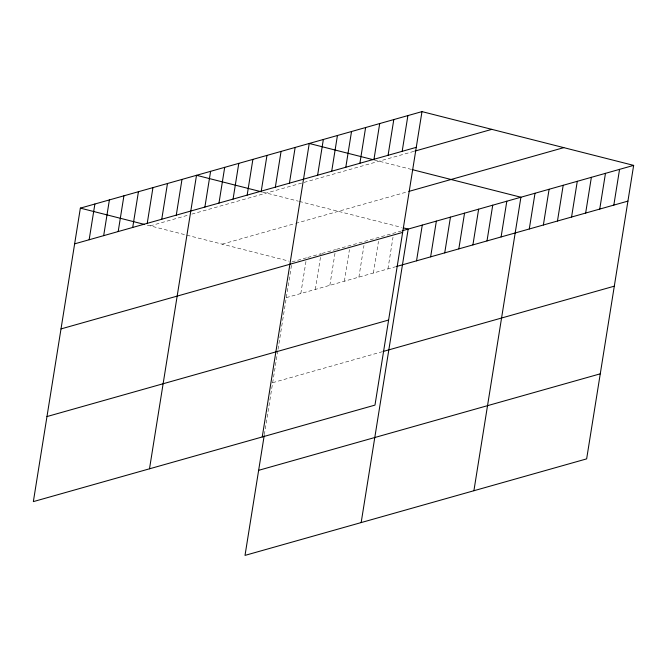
<?xml version="1.0" encoding="UTF-8"?>
<svg xmlns="http://www.w3.org/2000/svg" width="667" height="667" viewBox="0 0 667 667"><rect width="100%" height="100%" fill="white"/><g stroke="black" fill="none" stroke-linecap="round" stroke-linejoin="round"><path stroke-width="0.5" stroke-dasharray="3.33 2.5" d="M264.349 434.659L277.864 350.283M278.031 349.266L291.863 262.915M300.817 293.522L306.22 259.83M315.341 289.42L321.06 253.685L307.512 257.52M329.857 285.318L335.251 251.626M344.38 281.216L349.45 249.566M358.896 277.113L363.965 245.464M373.412 273.011L378.481 241.362M387.936 268.909L393.005 237.26M150.208 225.863L187.961 215.199M191.829 214.107L414.799 151.117M222.178 244.147L294.772 223.637M295.739 223.362L407.845 191.696M292.021 261.889L306.545 257.787M322.028 253.418L335.584 249.583M336.552 249.316L401.401 230.99M286.301 297.624L395.681 266.725M272.678 382.683L382.049 351.784M374.245 159.972L411.08 169.326M262.481 192.063L298.349 201.176M299.35 201.434L401.384 227.355M147.299 225.129L289.111 261.156"/><path stroke-width="1" d="M421.986 111.614L80.357 208.121L33.35 501.617L374.979 405.111L421.986 111.614L633.65 165.383L586.643 458.879L245.014 555.386L264.19 435.676M89.153 239.753L94.881 204.019M103.677 235.651L109.396 199.917M118.192 231.549L123.92 195.815M132.716 227.447L138.436 191.712M147.232 223.345L152.96 187.61M161.756 219.243L167.475 183.508M176.271 215.141L181.991 179.406M149.5 468.801L196.515 175.304L261.514 191.821M204.886 207.062L210.605 171.327M218.976 203.076L224.696 167.342M233.066 199.1L238.786 163.365M247.157 195.114L252.885 159.388M261.247 191.137L266.975 155.403M275.346 187.152L281.065 151.426M289.436 183.175L295.156 147.44M262.239 436.96L309.246 143.463L373.278 159.721M317.617 175.213L323.345 139.478M331.707 171.227L337.435 135.501M345.806 167.25L351.526 131.516M359.897 163.265L365.616 127.539M373.987 159.288L379.706 123.553M388.077 155.303L393.805 119.576M402.168 151.326L407.896 115.591M361.164 522.578L408.179 229.081L403.327 227.847M416.542 260.83L422.269 225.096M430.64 256.845L436.36 221.119M444.731 252.868L450.45 217.134M458.821 248.883L464.549 213.157M472.911 244.906L478.639 209.171M487.01 240.92L492.73 205.194M501.1 236.943L506.82 201.209M473.903 490.729L520.91 197.232L412.081 169.585M529.281 228.981L535.009 193.247M543.372 224.996L549.099 189.27M557.47 221.019L563.19 185.284M571.561 217.033L577.28 181.307M585.651 213.056L591.371 177.322M599.741 209.071L605.469 173.345M613.832 205.094L619.56 169.36M74.637 243.855L416.266 147.34M414.799 151.117L491.837 129.356M408.788 191.429L563.798 147.64M402.368 230.715L633.65 165.383M61.014 328.914L402.643 232.408M396.648 266.45L627.93 201.117M46.973 416.558L388.603 320.043M383.025 351.509L614.299 286.176M258.638 470.327L600.267 373.82M80.357 208.121L144.389 224.387"/></g></svg>
